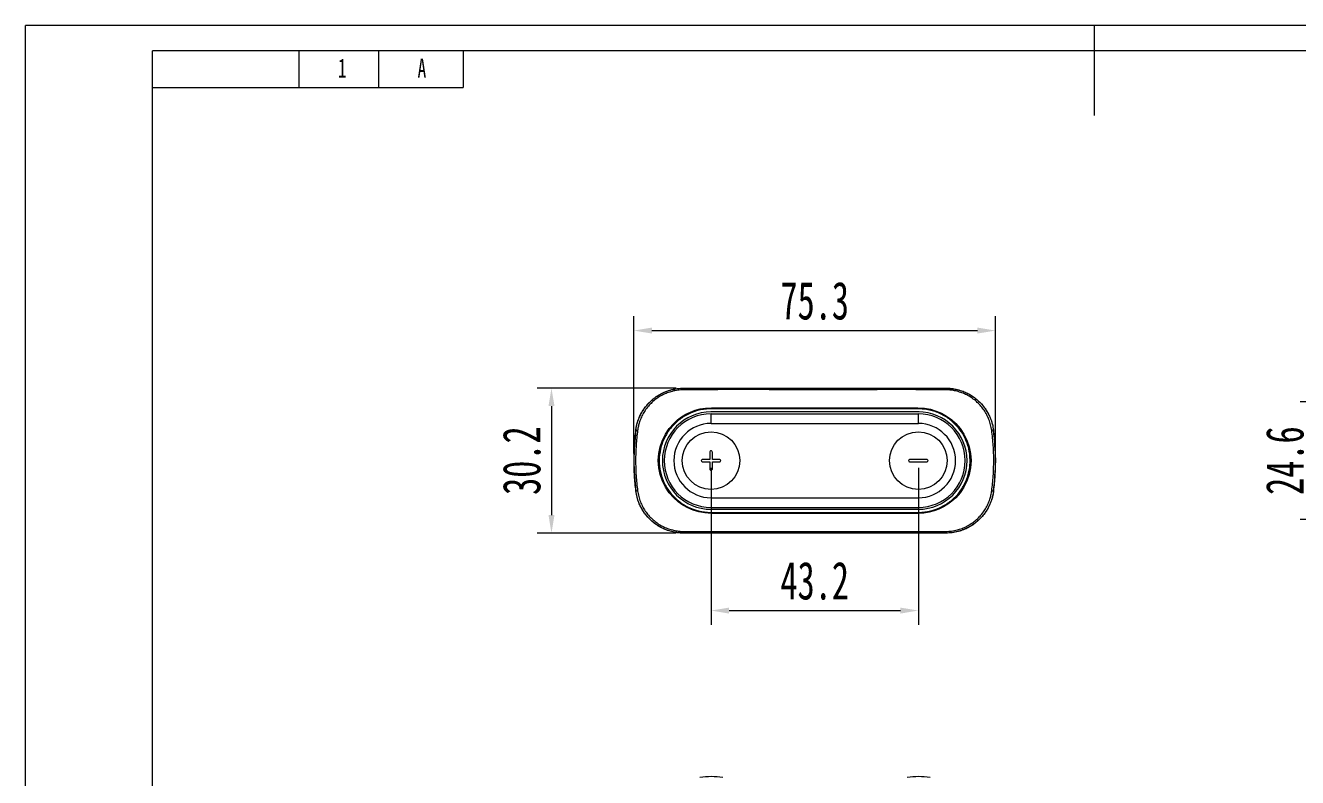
# Model space of a CAD drawing. Header units: millimetres. Extents: x 37 to 3702, y -325 to 1382.
# Drawn here: x 2141.5 to 2406.6, y -163.7 to -6.9 of the extents above; entities that cross this region are included whole.
import ezdxf

# ---------------------------------------------------------------- set-up
doc = ezdxf.new("R2010")
doc.units = ezdxf.units.MM
doc.header["$PDSIZE"] = -1
doc.layers.get('0').update_dxf_attribs({"lineweight": 20})
for name, color, linetype, lineweight in [('2细线层', 4, 'Continuous', 0), ('AM_5', 3, 'Continuous', 25), ('图框层', 7, 'Continuous', 15)]:
    doc.layers.add(name, color=color, linetype=linetype, lineweight=lineweight)
doc.layers.add('5剖面线层', color=2, linetype='Continuous')
doc.styles.add('标准', font='', dxfattribs={"width": 0.667})
doc.styles.get('标准').set_extended_font_data('SimSun')
doc.dimstyles.new('标准$0', dxfattribs={"dimscale": 1.5, "dimtxt": 5.25, "dimasz": 2.5, "dimexe": 2, "dimexo": 1, "dimgap": 1.5, "dimtad": 1, "dimdec": 1, "dimdsep": 46, "dimtxsty": '标准', "dimcen": 2.5, "dimadec": 0, "dimazin": 0, "dimtfac": 0.714286, "dimtdec": 1, "dimtmove": 0, "dimatfit": 3, "dimfxl": 0, "dimtolj": 1, "dimtzin": 0, "dimlwd": 15, "dimlwe": 15, "dimarcsym": 0})

# ---------------------------------------------------------------- blocks, each defined once
blk = doc.blocks.new('*D124')
at = {"layer": 'AM_5', "color": 0, "linetype": 'Continuous', "lineweight": 15, "transparency": 16777216}
for p, q in [((2268.29, -96.13), (2268.29, -67.51)), ((2343.62, -96.13), (2343.62, -67.51)), ((2272.04, -70.51), (2339.87, -70.51))]:
    blk.add_line(p, q, dxfattribs=at)
at = {"layer": 'AM_5', "color": 0, "transparency": 16777216}
for points in [[(2272.04, -69.88), (2272.04, -71.13), (2268.29, -70.51)], [(2339.87, -69.88), (2339.87, -71.13), (2343.62, -70.51)]]:
    blk.add_solid(points, dxfattribs=at)
at = {"layer": 'Defpoints', "color": 0, "transparency": 16777216}
for p in [(2343.62, -70.51), (2268.29, -97.63), (2343.62, -97.63)]:
    blk.add_point(p, dxfattribs=at)
at = {"layer": 'AM_5', "color": 0, "lineweight": 20, "transparency": 16777216, "insert": (2305.96, -64.32), "char_height": 7.875, "attachment_point": 5, "style": '标准'}
blk.add_mtext('\\A1;75.3', dxfattribs=at)
blk = doc.blocks.new('*D125')
at = {"layer": 'AM_5', "color": 0, "linetype": 'Continuous', "lineweight": 15, "transparency": 16777216}
for p, q in [((2277.12, -82.51), (2248.1, -82.51)), ((2251.1, -86.26), (2251.1, -109)), ((2277.12, -112.75), (2248.1, -112.75))]:
    blk.add_line(p, q, dxfattribs=at)
at = {"layer": 'AM_5', "color": 0, "transparency": 16777216}
for points in [[(2250.48, -86.26), (2251.73, -86.26), (2251.1, -82.51)], [(2250.48, -109), (2251.73, -109), (2251.1, -112.75)]]:
    blk.add_solid(points, dxfattribs=at)
at = {"layer": 'Defpoints', "color": 0, "transparency": 16777216}
for p in [(2278.62, -82.51), (2251.1, -112.75), (2278.62, -112.75)]:
    blk.add_point(p, dxfattribs=at)
at = {"layer": 'AM_5', "color": 0, "lineweight": 20, "transparency": 16777216, "insert": (2244.92, -97.63), "char_height": 7.875, "attachment_point": 5, "rotation": 90, "style": '标准'}
blk.add_mtext('\\A1;30.2', dxfattribs=at)
blk = doc.blocks.new('*D126')
at = {"layer": 'AM_5', "color": 0, "linetype": 'Continuous', "lineweight": 15, "transparency": 16777216}
for p, q in [((2461.81, -85.34), (2407.15, -85.34)), ((2410.15, -89.09), (2410.15, -106.16)), ((2461.81, -109.91), (2407.15, -109.91))]:
    blk.add_line(p, q, dxfattribs=at)
at = {"layer": 'AM_5', "color": 0, "transparency": 16777216}
for points in [[(2409.53, -89.09), (2410.78, -89.09), (2410.15, -85.34)], [(2409.53, -106.16), (2410.78, -106.16), (2410.15, -109.91)]]:
    blk.add_solid(points, dxfattribs=at)
at = {"layer": 'Defpoints', "color": 0, "transparency": 16777216}
for p in [(2463.31, -85.34), (2410.15, -109.91), (2463.31, -109.91)]:
    blk.add_point(p, dxfattribs=at)
at = {"layer": 'AM_5', "color": 0, "lineweight": 20, "transparency": 16777216, "insert": (2403.97, -97.63), "char_height": 7.875, "attachment_point": 5, "rotation": 90, "style": '标准'}
blk.add_mtext('\\A1;24.6', dxfattribs=at)
blk = doc.blocks.new('*D128')
at = {"layer": 'AM_5', "color": 0, "linetype": 'Continuous', "lineweight": 15, "transparency": 16777216}
for p, q in [((2284.36, -99.13), (2284.36, -131.9)), ((2327.56, -99.13), (2327.56, -131.9)), ((2288.11, -128.9), (2323.81, -128.9))]:
    blk.add_line(p, q, dxfattribs=at)
at = {"layer": 'AM_5', "color": 0, "transparency": 16777216}
for points in [[(2288.11, -128.28), (2288.11, -129.53), (2284.36, -128.9)], [(2323.81, -128.28), (2323.81, -129.53), (2327.56, -128.9)]]:
    blk.add_solid(points, dxfattribs=at)
at = {"layer": 'Defpoints', "color": 0, "transparency": 16777216}
for p in [(2284.36, -97.63), (2327.56, -97.63), (2327.56, -128.9)]:
    blk.add_point(p, dxfattribs=at)
at = {"layer": 'AM_5', "color": 0, "lineweight": 20, "transparency": 16777216, "insert": (2305.96, -122.71), "char_height": 7.875, "attachment_point": 5, "style": '标准'}
blk.add_mtext('\\A1;43.2', dxfattribs=at)

msp = doc.modelspace()

# ---------------------------------------------------------------- linework, layer by layer
at = {"color": 7, "lineweight": 20}
for p, q in [((2278.62, -82.51), (2278.62, -82.53)), ((2278.62, -82.51), (2333.29, -82.51)), ((2333.29, -82.51), (2333.29, -82.53)), ((2327.56, -87.48), (2284.36, -87.48)), ((2284.36, -87.88), (2327.56, -87.88)), ((2284.36, -89.88), (2284.36, -87.88)), ((2284.36, -89.88), (2327.56, -89.88)), ((2327.56, -89.88), (2327.56, -87.88)), ((2268.68, -91.29), (2268.7, -91.29)), ((2343.23, -91.29), (2343.21, -91.29)), ((2284.09, -97.36), (2282.6, -97.36)), ((2282.6, -97.9), (2284.09, -97.9)), ((2284.09, -95.87), (2284.09, -97.36)), ((2284.09, -97.9), (2284.09, -99.38)), ((2284.63, -97.36), (2284.63, -95.87)), ((2286.11, -97.36), (2284.63, -97.36)), ((2284.63, -97.9), (2286.11, -97.9)), ((2284.63, -99.38), (2284.63, -97.9)), ((2329.31, -97.36), (2325.8, -97.36)), ((2325.8, -97.9), (2329.31, -97.9)), ((2268.68, -103.97), (2268.7, -103.97)), ((2284.36, -105.38), (2284.36, -107.38)), ((2284.36, -105.38), (2327.56, -105.38)), ((2327.56, -105.38), (2327.56, -107.38)), ((2343.23, -103.97), (2343.21, -103.97)), ((2284.36, -107.38), (2327.56, -107.38)), ((2284.36, -107.78), (2327.56, -107.78)), ((2284.36, -107.78), (2284.36, -107.93)), ((2327.56, -107.78), (2327.56, -107.93)), ((2278.62, -112.75), (2278.62, -112.73)), ((2333.29, -112.75), (2278.62, -112.75)), ((2333.29, -112.75), (2333.29, -112.73))]:
    msp.add_line(p, q, dxfattribs=at)
at = {"color": 7, "lineweight": 20, "flags": 128}
for points in [[(2305.99, -86.63), (2311.39, -86.63), (2316.81, -86.63), (2322.19, -86.63), (2327.47, -86.63), (2328.85, -86.71), (2330.09, -86.93), (2331.27, -87.28), (2332.41, -87.76), (2333.46, -88.35), (2334.44, -89.05), (2335.34, -89.86), (2336.27, -90.92), (2337.06, -92.08), (2337.69, -93.35), (2338.16, -94.72), (2338.46, -96.16), (2338.56, -97.63), (2338.46, -99.1), (2338.16, -100.54), (2337.69, -101.9), (2337.06, -103.18), (2336.27, -104.34), (2335.34, -105.4), (2334.56, -106.11), (2333.72, -106.74), (2332.81, -107.29), (2331.85, -107.76), (2330.83, -108.13), (2329.79, -108.4), (2328.69, -108.57), (2327.47, -108.63), (2322.18, -108.63), (2316.79, -108.63), (2311.36, -108.63), (2305.96, -108.63), (2300.55, -108.63), (2295.12, -108.63), (2289.73, -108.63), (2284.44, -108.63), (2283.06, -108.55), (2281.82, -108.33), (2280.64, -107.98), (2279.5, -107.5), (2278.45, -106.91), (2277.47, -106.21), (2276.57, -105.4), (2275.64, -104.34), (2274.86, -103.18), (2274.22, -101.9), (2273.75, -100.54), (2273.45, -99.1), (2273.36, -97.63), (2273.45, -96.16), (2273.75, -94.72), (2274.22, -93.35), (2274.86, -92.08), (2275.64, -90.92), (2276.57, -89.86), (2277.35, -89.15), (2278.19, -88.52), (2279.1, -87.97), (2280.06, -87.5), (2281.08, -87.13), (2282.12, -86.86), (2283.22, -86.69), (2284.44, -86.63), (2289.73, -86.63), (2295.12, -86.63), (2300.55, -86.63), (2305.96, -86.63), (2305.99, -86.63)], [(2284.36, -87.33), (2284.36, -87.36), (2284.36, -87.42), (2284.36, -87.48)], [(2327.56, -87.33), (2327.56, -87.36), (2327.56, -87.42), (2327.56, -87.48)]]:
    msp.add_lwpolyline(points, dxfattribs=at)
at = {"color": 7, "lineweight": 20}
for centre in [(2284.36, -97.63), (2327.56, -97.63)]:
    msp.add_circle(centre, 6, dxfattribs=at)
for centre, radius, start, end in [((2285.36, -82.81), 6.74, 177.6155, 180.4556), ((2326.55, -82.81), 6.74, 359.5443, 2.385), ((2284.36, -97.63), 10.15, 90, 270), ((2327.56, -97.63), 10.15, 270, 90), ((2284.36, -97.63), 9.75, 90, 270), ((2284.36, -97.63), 7.75, 90, 270), ((2327.56, -97.63), 9.75, 270, 90), ((2327.56, -97.63), 7.75, 270, 90), ((2319.36, -97.63), 51.07, 172.8647, 187.1353), ((2267.44, -103.73), 12.5, 82.5895, 84.2195), ((2344.47, -103.73), 12.51, 95.781, 97.4104), ((2292.56, -97.63), 51.07, 352.8647, 7.1353), ((2267.44, -91.53), 12.51, 275.781, 277.4104), ((2344.47, -91.53), 12.5, 262.5895, 264.2195), ((2285.36, -112.45), 6.74, 179.5443, 182.385), ((2326.55, -112.45), 6.74, 357.6155, 0.4556), ((2284.36, -179.14), 15.6, 81.0348, 98.5711), ((2327.56, -179.14), 15.6, 81.0348, 98.5711)]:
    msp.add_arc(centre, radius, start, end, dxfattribs=at)
for points, knots in [([(2268.68, -91.29), (2268.72, -91.01), (2268.81, -90.45), (2269.05, -89.53), (2269.4, -88.56), (2269.91, -87.55), (2270.52, -86.6), (2271.24, -85.73), (2272.05, -84.94), (2272.94, -84.25), (2273.9, -83.67), (2274.93, -83.19), (2276.06, -82.82), (2277.3, -82.56), (2278.18, -82.53), (2278.62, -82.51)], [0, 0, 0, 0, 0.058618, 0.117236, 0.194938, 0.272888, 0.35059, 0.42827, 0.5062, 0.583882, 0.66152, 0.739407, 0.817047, 0.908523, 1, 1, 1, 1]), ([(2268.7, -91.29), (2268.7, -91.29), (2268.73, -90.98), (2268.84, -90.36), (2269.1, -89.39), (2269.49, -88.4), (2270.01, -87.4), (2270.64, -86.47), (2271.37, -85.61), (2272.19, -84.84), (2273.09, -84.16), (2274.07, -83.6), (2275.1, -83.14), (2276.21, -82.8), (2277.39, -82.58), (2278.21, -82.53), (2278.62, -82.53), (2278.62, -82.53)], [0, 0, 0, 0, 0.0000041, 0.0649491, 0.1298938, 0.2075051, 0.2853635, 0.3629745, 0.4406205, 0.5185149, 0.5961623, 0.6737832, 0.7516529, 0.8292758, 0.9146357, 0.9999959, 1, 1, 1, 1]), ([(2278.62, -82.86), (2278.22, -82.88), (2277.43, -82.92), (2276.29, -83.15), (2275.22, -83.49), (2274.23, -83.93), (2273.3, -84.48), (2272.43, -85.13), (2271.64, -85.87), (2270.94, -86.69), (2270.33, -87.59), (2269.83, -88.55), (2269.45, -89.51), (2269.19, -90.44), (2269.1, -91.03), (2269.05, -91.33)], [0, 0, 0, 0, 0.085479, 0.170953, 0.248583, 0.326452, 0.404075, 0.481679, 0.559526, 0.637128, 0.714698, 0.79251, 0.870082, 0.93504, 1, 1, 1, 1]), ([(2278.62, -82.53), (2280.31, -82.53), (2283.67, -82.53), (2290.39, -82.53), (2302.16, -82.53), (2314.63, -82.53), (2326.13, -82.53), (2330.9, -82.53), (2333.29, -82.53)], [0, 0, 0, 0, 0.092263, 0.184529, 0.369061, 0.738121, 0.86906, 1, 1, 1, 1]), ([(2333.29, -82.86), (2330.9, -82.85), (2326.13, -82.82), (2314.26, -82.84), (2301.6, -82.83), (2289.74, -82.83), (2283.38, -82.83), (2280.21, -82.85), (2278.62, -82.86)], [0, 0, 0, 0, 0.130961, 0.261929, 0.651384, 0.825691, 0.912845, 1, 1, 1, 1]), ([(2333.29, -82.51), (2333.57, -82.52), (2334.14, -82.53), (2335.07, -82.65), (2336.08, -82.89), (2337.15, -83.26), (2338.16, -83.75), (2339.12, -84.35), (2340, -85.06), (2340.79, -85.86), (2341.49, -86.75), (2342.09, -87.7), (2342.6, -88.78), (2343.01, -89.98), (2343.16, -90.85), (2343.23, -91.29)], [0, 0, 0, 0, 0.058618, 0.117236, 0.194946, 0.272905, 0.350616, 0.428299, 0.50623, 0.583914, 0.661523, 0.73938, 0.816991, 0.908495, 1, 1, 1, 1]), ([(2333.29, -82.53), (2333.29, -82.53), (2333.6, -82.53), (2334.23, -82.56), (2335.22, -82.69), (2336.25, -82.95), (2337.31, -83.35), (2338.31, -83.85), (2339.25, -84.47), (2340.12, -85.19), (2340.9, -86), (2341.58, -86.9), (2342.16, -87.87), (2342.65, -88.92), (2343.01, -90.07), (2343.16, -90.88), (2343.21, -91.29), (2343.21, -91.29)], [0, 0, 0, 0, 0.0000041, 0.0649504, 0.1298964, 0.2075027, 0.2853565, 0.3629631, 0.44061, 0.5185054, 0.5961537, 0.6737421, 0.7515785, 0.8291684, 0.9145819, 0.9999959, 1, 1, 1, 1]), ([(2342.86, -91.33), (2342.79, -90.94), (2342.66, -90.15), (2342.3, -89.06), (2341.83, -88.04), (2341.27, -87.11), (2340.62, -86.25), (2339.86, -85.47), (2339.03, -84.77), (2338.13, -84.17), (2337.16, -83.68), (2336.15, -83.3), (2335.15, -83.04), (2334.2, -82.9), (2333.59, -82.87), (2333.29, -82.86)], [0, 0, 0, 0, 0.085424, 0.170845, 0.248388, 0.326172, 0.403712, 0.481321, 0.559173, 0.636781, 0.714407, 0.792275, 0.869907, 0.934952, 1, 1, 1, 1]), ([(2305.96, -108.43), (2299.51, -108.43), (2293.07, -108.43), (2286.22, -108.43), (2285.61, -108.43), (2285.01, -108.43), (2284.61, -108.43), (2284.41, -108.43), (2283.8, -108.42), (2283.4, -108.39), (2282.61, -108.29), (2282.21, -108.22), (2281.03, -107.93), (2280.28, -107.66), (2279.2, -107.13), (2278.85, -106.93), (2278.17, -106.49), (2277.85, -106.25), (2276.92, -105.5), (2276.36, -104.93), (2275.36, -103.65), (2274.94, -102.97), (2274.43, -101.89), (2274.28, -101.52), (2274.01, -100.75), (2273.9, -100.36), (2273.64, -99.19), (2273.56, -98.4), (2273.56, -96.78), (2273.66, -95.99), (2273.92, -94.82), (2274.04, -94.43), (2274.3, -93.67), (2274.46, -93.3), (2274.98, -92.22), (2275.4, -91.54), (2276.41, -90.27), (2276.98, -89.71), (2277.91, -88.96), (2278.24, -88.72), (2278.92, -88.29), (2279.28, -88.1), (2280.35, -87.57), (2281.11, -87.3), (2282.29, -87.03), (2282.69, -86.96), (2283.48, -86.86), (2283.88, -86.84), (2284.48, -86.83), (2284.68, -86.83), (2285.08, -86.83), (2285.68, -86.83), (2292.68, -86.83), (2299.48, -86.83), (2312.27, -86.83), (2318.67, -86.83), (2325.87, -86.83), (2326.67, -86.83), (2327.67, -86.83), (2327.87, -86.84), (2328.27, -86.86), (2328.47, -86.87), (2329.07, -86.93), (2329.46, -87), (2330.26, -87.17), (2330.65, -87.28), (2331.42, -87.54), (2331.79, -87.69), (2332.52, -88.03), (2332.87, -88.22), (2333.56, -88.65), (2333.89, -88.88), (2334.85, -89.63), (2335.42, -90.19), (2336.18, -91.13), (2336.42, -91.46), (2336.86, -92.14), (2337.06, -92.49), (2337.41, -93.21), (2337.57, -93.58), (2337.84, -94.34), (2337.96, -94.73), (2338.24, -95.91), (2338.34, -96.71), (2338.35, -97.92), (2338.34, -98.33), (2338.25, -99.13), (2338.19, -99.53), (2338.02, -100.31), (2337.91, -100.7), (2337.66, -101.46), (2337.5, -101.84), (2336.99, -102.94), (2336.57, -103.62), (2335.83, -104.58), (2335.56, -104.89), (2334.99, -105.47), (2334.7, -105.74), (2334.07, -106.24), (2333.75, -106.48), (2333.07, -106.92), (2332.72, -107.12), (2331.63, -107.66), (2330.88, -107.93), (2329.7, -108.22), (2329.3, -108.29), (2328.49, -108.39), (2328.09, -108.42), (2327.49, -108.43), (2327.29, -108.43), (2326.89, -108.43), (2326.28, -108.43), (2322.46, -108.43), (2318.84, -108.43), (2314.01, -108.43), (2312.4, -108.43), (2309.18, -108.43), (2307.57, -108.43), (2305.96, -108.43)], [0, 0, 0, 0, 0.125, 0.125, 0.132812, 0.136719, 0.136719, 0.140625, 0.140625, 0.148437, 0.148437, 0.15625, 0.15625, 0.171875, 0.171875, 0.179687, 0.179687, 0.1875, 0.1875, 0.203125, 0.203125, 0.21875, 0.21875, 0.226562, 0.226562, 0.234375, 0.234375, 0.25, 0.25, 0.265625, 0.265625, 0.273437, 0.273437, 0.28125, 0.28125, 0.296875, 0.296875, 0.3125, 0.3125, 0.320312, 0.320312, 0.328125, 0.328125, 0.34375, 0.34375, 0.351562, 0.351562, 0.359375, 0.359375, 0.363281, 0.363281, 0.367187, 0.375, 0.5, 0.5, 0.625, 0.625, 0.640625, 0.640625, 0.644531, 0.644531, 0.648437, 0.648437, 0.65625, 0.65625, 0.664062, 0.664062, 0.671875, 0.671875, 0.679687, 0.679687, 0.6875, 0.6875, 0.703125, 0.703125, 0.710937, 0.710937, 0.71875, 0.71875, 0.726562, 0.726562, 0.734375, 0.734375, 0.75, 0.75, 0.757812, 0.757812, 0.765625, 0.765625, 0.773437, 0.773437, 0.78125, 0.78125, 0.796875, 0.796875, 0.804687, 0.804687, 0.8125, 0.8125, 0.820312, 0.820312, 0.828125, 0.828125, 0.84375, 0.84375, 0.851562, 0.851562, 0.859375, 0.859375, 0.863281, 0.863281, 0.867188, 0.875, 0.9375, 0.9375, 0.96875, 0.96875, 1, 1, 1, 1]), ([(2268.7, -103.97), (2268.58, -102.93), (2268.36, -100.84), (2268.27, -97.67), (2268.36, -94.48), (2268.58, -92.35), (2268.7, -91.29)], [0, 0, 0, 0, 0.247586, 0.496117, 0.747563, 1, 1, 1, 1]), ([(2269.05, -91.33), (2268.93, -92.36), (2268.7, -94.44), (2268.61, -97.59), (2268.69, -100.76), (2268.93, -102.87), (2269.05, -103.93)], [0, 0, 0, 0, 0.2472919, 0.4956638, 0.7472849, 1, 1, 1, 1]), ([(2342.86, -103.93), (2342.98, -102.9), (2343.21, -100.82), (2343.3, -97.67), (2343.22, -94.5), (2342.98, -92.39), (2342.86, -91.33)], [0, 0, 0, 0, 0.247292, 0.495664, 0.747285, 1, 1, 1, 1]), ([(2343.21, -91.29), (2343.33, -92.33), (2343.55, -94.42), (2343.64, -97.59), (2343.55, -100.78), (2343.33, -102.91), (2343.21, -103.97)], [0, 0, 0, 0, 0.247586, 0.496117, 0.747563, 1, 1, 1, 1]), ([(2282.6, -97.36), (2282.53, -97.36), (2282.46, -97.39), (2282.36, -97.49), (2282.33, -97.56), (2282.33, -97.7), (2282.36, -97.77), (2282.46, -97.87), (2282.53, -97.9), (2282.6, -97.9)], [0, 0, 0, 0, 0.25, 0.25, 0.5, 0.5, 0.75, 0.75, 1, 1, 1, 1]), ([(2284.63, -95.87), (2284.63, -95.8), (2284.6, -95.73), (2284.5, -95.63), (2284.43, -95.6), (2284.28, -95.6), (2284.21, -95.63), (2284.11, -95.73), (2284.09, -95.8), (2284.09, -95.87)], [0, 0, 0, 0, 0.25, 0.25, 0.5, 0.5, 0.75, 0.75, 1, 1, 1, 1]), ([(2286.11, -97.9), (2286.18, -97.9), (2286.25, -97.87), (2286.35, -97.77), (2286.38, -97.7), (2286.38, -97.56), (2286.35, -97.49), (2286.25, -97.39), (2286.18, -97.36), (2286.11, -97.36)], [0, 0, 0, 0, 0.25, 0.25, 0.5, 0.5, 0.75, 0.75, 1, 1, 1, 1]), ([(2325.8, -97.36), (2325.73, -97.36), (2325.66, -97.39), (2325.56, -97.49), (2325.53, -97.56), (2325.53, -97.7), (2325.56, -97.77), (2325.66, -97.87), (2325.73, -97.9), (2325.8, -97.9)], [0, 0, 0, 0, 0.25, 0.25, 0.5, 0.5, 0.75, 0.75, 1, 1, 1, 1]), ([(2329.31, -97.9), (2329.38, -97.9), (2329.45, -97.87), (2329.55, -97.77), (2329.58, -97.7), (2329.58, -97.56), (2329.55, -97.49), (2329.45, -97.39), (2329.38, -97.36), (2329.31, -97.36)], [0, 0, 0, 0, 0.25, 0.25, 0.5, 0.5, 0.75, 0.75, 1, 1, 1, 1]), ([(2284.09, -99.38), (2284.09, -99.46), (2284.11, -99.53), (2284.21, -99.63), (2284.28, -99.65), (2284.43, -99.65), (2284.5, -99.63), (2284.6, -99.52), (2284.63, -99.46), (2284.63, -99.38)], [0, 0, 0, 0, 0.25, 0.25, 0.5, 0.5, 0.75, 0.75, 1, 1, 1, 1]), ([(2278.62, -112.75), (2278.34, -112.74), (2277.77, -112.73), (2276.84, -112.61), (2275.83, -112.37), (2274.76, -112), (2273.75, -111.51), (2272.79, -110.9), (2271.91, -110.2), (2271.12, -109.4), (2270.42, -108.51), (2269.82, -107.56), (2269.31, -106.48), (2268.9, -105.28), (2268.75, -104.41), (2268.68, -103.97)], [0, 0, 0, 0, 0.0586179, 0.1172358, 0.1949463, 0.2729051, 0.3506163, 0.4282988, 0.50623, 0.5839136, 0.6615231, 0.7393804, 0.8169909, 0.9084952, 1, 1, 1, 1]), ([(2278.62, -112.73), (2278.62, -112.73), (2278.31, -112.73), (2277.68, -112.7), (2276.69, -112.56), (2275.66, -112.31), (2274.6, -111.91), (2273.6, -111.41), (2272.66, -110.79), (2271.79, -110.07), (2271.01, -109.26), (2270.33, -108.36), (2269.75, -107.39), (2269.27, -106.34), (2268.9, -105.19), (2268.75, -104.38), (2268.7, -103.97), (2268.7, -103.97)], [0, 0, 0, 0, 0.000004, 0.06495, 0.129896, 0.207503, 0.285356, 0.362963, 0.44061, 0.518505, 0.596154, 0.673742, 0.751579, 0.829168, 0.914582, 0.999996, 1, 1, 1, 1]), ([(2269.05, -103.93), (2269.12, -104.32), (2269.25, -105.1), (2269.61, -106.2), (2270.08, -107.22), (2270.64, -108.15), (2271.29, -109.01), (2272.05, -109.79), (2272.88, -110.49), (2273.78, -111.09), (2274.75, -111.58), (2275.76, -111.96), (2276.76, -112.21), (2277.71, -112.36), (2278.32, -112.39), (2278.62, -112.4)], [0, 0, 0, 0, 0.085424, 0.170845, 0.248388, 0.326172, 0.403712, 0.481321, 0.559173, 0.636781, 0.714407, 0.792275, 0.869907, 0.934952, 1, 1, 1, 1]), ([(2333.29, -112.4), (2333.69, -112.38), (2334.48, -112.34), (2335.62, -112.11), (2336.69, -111.77), (2337.68, -111.33), (2338.61, -110.78), (2339.48, -110.13), (2340.27, -109.39), (2340.97, -108.57), (2341.58, -107.67), (2342.08, -106.71), (2342.46, -105.75), (2342.72, -104.82), (2342.81, -104.23), (2342.86, -103.93)], [0, 0, 0, 0, 0.085479, 0.170953, 0.248583, 0.326452, 0.404075, 0.481679, 0.559526, 0.637128, 0.714698, 0.79251, 0.870082, 0.93504, 1, 1, 1, 1]), ([(2343.21, -103.97), (2343.21, -103.97), (2343.18, -104.28), (2343.07, -104.9), (2342.81, -105.87), (2342.42, -106.86), (2341.9, -107.86), (2341.27, -108.79), (2340.54, -109.65), (2339.72, -110.42), (2338.82, -111.09), (2337.84, -111.66), (2336.81, -112.11), (2335.7, -112.46), (2334.52, -112.68), (2333.7, -112.73), (2333.29, -112.73), (2333.29, -112.73)], [0, 0, 0, 0, 0.000004, 0.064949, 0.129894, 0.207505, 0.285363, 0.362975, 0.44062, 0.518515, 0.596162, 0.673783, 0.751653, 0.829276, 0.914636, 0.999996, 1, 1, 1, 1]), ([(2343.23, -103.97), (2343.19, -104.25), (2343.1, -104.81), (2342.86, -105.73), (2342.51, -106.7), (2342.01, -107.71), (2341.39, -108.66), (2340.67, -109.53), (2339.86, -110.32), (2338.97, -111.01), (2338.01, -111.59), (2336.98, -112.07), (2335.85, -112.44), (2334.61, -112.7), (2333.73, -112.73), (2333.29, -112.75)], [0, 0, 0, 0, 0.058618, 0.117236, 0.194938, 0.272888, 0.35059, 0.42827, 0.5062, 0.583882, 0.66152, 0.739407, 0.817047, 0.908523, 1, 1, 1, 1]), ([(2278.62, -112.4), (2281.01, -112.41), (2285.78, -112.44), (2297.65, -112.42), (2310.31, -112.43), (2322.17, -112.42), (2328.53, -112.44), (2331.7, -112.41), (2333.29, -112.4)], [0, 0, 0, 0, 0.130961, 0.261929, 0.651384, 0.825691, 0.912847, 1, 1, 1, 1]), ([(2333.29, -112.73), (2331.6, -112.73), (2328.24, -112.73), (2321.52, -112.73), (2309.75, -112.73), (2297.28, -112.73), (2285.78, -112.73), (2281.01, -112.73), (2278.62, -112.73)], [0, 0, 0, 0, 0.092263, 0.184529, 0.369061, 0.738121, 0.86906, 1, 1, 1, 1])]:
    msp.add_open_spline(points, degree=3, knots=knots, dxfattribs=at)
at = {"layer": '2细线层', "color": 7, "lineweight": 20}
for p, q in [((2141.47, -321.83), (2141.47, -6.87)), ((2586.88, -6.87), (2141.47, -6.87)), ((2198.43, -12.14), (2198.43, -19.77)), ((2215.02, -12.17), (2215.02, -19.8)), ((2232.72, -12.17), (2232.72, -19.8)), ((2167.98, -19.8), (2219.53, -19.8)), ((2219.53, -19.8), (2232.72, -19.8))]:
    msp.add_line(p, q, dxfattribs=at)
at = {"layer": '5剖面线层', "color": 7, "lineweight": 20}
msp.add_line((2364.22, -6.87), (2364.22, -25.64), dxfattribs=at)
at = {"layer": '图框层', "color": 7, "lineweight": 20}
for p in [(2167.98, -316.53), (2581.58, -12.17)]:
    msp.add_line(p, (2167.98, -12.17), dxfattribs=at)

# ---------------------------------------------------------------- texts
at = {"color": 7, "lineweight": 20, "style": '标准', "width": 0.667}
for s, p in [('1', (2206.6, -17.76)), ('A', (2223.19, -17.76))]:
    msp.add_text(s, height=3.98, dxfattribs=at).set_placement(p)

# ---------------------------------------------------------------- dimensions: what is measured, and where the dimension line sits
at = {"layer": 'AM_5', "color": 7, "lineweight": 20}
for base, p1, p2, picture, middle in [((2343.62, -70.51), (2268.29, -97.63), (2343.62, -97.63), '*D124', (2305.96, -64.32)), ((2327.56, -128.9), (2284.36, -97.63), (2327.56, -97.63), '*D128', (2305.96, -122.71))]:
    dim = msp.add_linear_dim(base=base, p1=p1, p2=p2, dimstyle='标准$0', dxfattribs=at)
    dim.commit()
    dim.dimension.update_dxf_attribs({"geometry": picture, "text_midpoint": middle})
for base, p1, p2, picture, middle in [((2251.1, -112.75), (2278.62, -82.51), (2278.62, -112.75), '*D125', (2244.92, -97.63)), ((2410.15, -109.91), (2463.31, -85.34), (2463.31, -109.91), '*D126', (2403.97, -97.63))]:
    dim = msp.add_linear_dim(base=base, p1=p1, p2=p2, angle=90, dimstyle='标准$0', dxfattribs=at)
    dim.commit()
    dim.dimension.update_dxf_attribs({"geometry": picture, "text_midpoint": middle})

doc.saveas('drawing.dxf')
